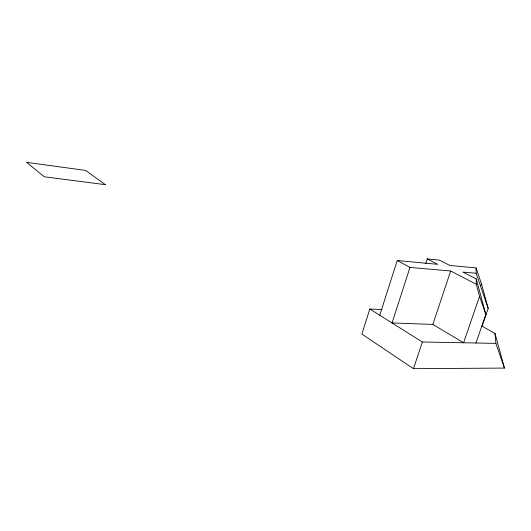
<?xml version="1.0" encoding="UTF-8"?>
<svg xmlns="http://www.w3.org/2000/svg" width="531" height="531" viewBox="0 0 531 531"><rect width="100%" height="100%" fill="white"/><g stroke="black" fill="none" stroke-linecap="round" stroke-linejoin="round"><path stroke-width="0.8" d="M382.201 309.6L369.828 309.009L361.89 334.085L413.483 368.687L504.45 368.076L495.011 333.468L482.042 326.16L488.188 308.445L481.478 283.813L476.055 267.916L449.89 265.467L439.389 260.11L427.263 258.922L425.716 263.648M379.751 315.241L397.234 260.529L437.73 264.325L427.263 258.922M476.294 284.231L450.673 271.002L409.992 267.405L392.031 322.954L432.825 324.408L463.596 342.767L479.566 296.325L476.294 284.231L476.214 278.881L462.879 272.084L476.134 273.259L488.188 308.445M413.483 368.687L422.371 342.004L495.881 343.371L504.45 368.076M432.825 324.408L450.673 271.002M480.94 285.379L481.478 283.813M475.949 342.999L485.852 314.458L476.214 278.881M397.234 260.529L409.992 267.405M369.828 309.009L422.371 342.004M479.566 296.325L485.852 314.458M495.011 333.468L495.881 343.371M476.055 267.916L476.134 273.259M105.357 184.675L44.338 176.79L26.55 162.313L85.61 170.438L105.357 184.675"/></g></svg>
